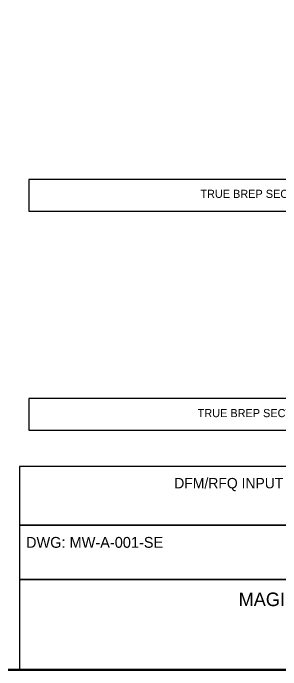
# Model space of a CAD drawing. Header units: millimetres. Extents: x 10 to 410, y 10 to 287.
# Drawn here: x 256.6 to 315.7, y 10 to 155.3 of the extents above; entities that cross this region are included whole.
import ezdxf
from ezdxf.enums import TextEntityAlignment as Align

# ---------------------------------------------------------------- set-up
doc = ezdxf.new("R2010")
doc.units = ezdxf.units.MM
doc.layers.add('BORDER', color=7, linetype='CONTINUOUS', lineweight=50)
doc.layers.add('TITLE_BLOCK', color=7, linetype='CONTINUOUS', lineweight=25)

msp = doc.modelspace()

# ---------------------------------------------------------------- linework, layer by layer
at = {"layer": 'BORDER'}
msp.add_lwpolyline([(10, 10), (410, 10), (410, 287), (10, 287)], close=True, dxfattribs=at)
at = {"layer": 'TITLE_BLOCK'}
for points in [[(260, 111.5), (404, 111.5), (404, 118.5), (260, 118.5)], [(260, 63), (404, 63), (404, 70), (260, 70)], [(258, 42), (408, 42), (408, 55), (258, 55)], [(258, 30), (333, 30), (333, 42), (258, 42)], [(258, 10), (408, 10), (408, 30), (258, 30)]]:
    msp.add_lwpolyline(points, close=True, dxfattribs=at)

# ---------------------------------------------------------------- texts
for s, height, p in [('TRUE BREP SECTION X=0.00  OUTLINE / NO FALSE HATCH', 1.8, (332, 115.3)), ('TRUE BREP SECTION Z=72.00  OUTLINE / NO FALSE HATCH', 1.8, (332, 66.8)), ('DFM/RFQ INPUT · REVIEW ONLY · NOT TOOL RELEASE', 2.3, (333, 51.3)), ('MAGIC WAND SECTION A-A', 3, (333, 25.6))]:
    msp.add_text(s, height=height, dxfattribs=at).set_placement(p, align=Align.MIDDLE_CENTER)
msp.add_text('DWG: MW-A-001-SE', height=2.4, dxfattribs=at).set_placement((259.4, 38.2), align=Align.MIDDLE_LEFT)

doc.saveas('drawing.dxf')
